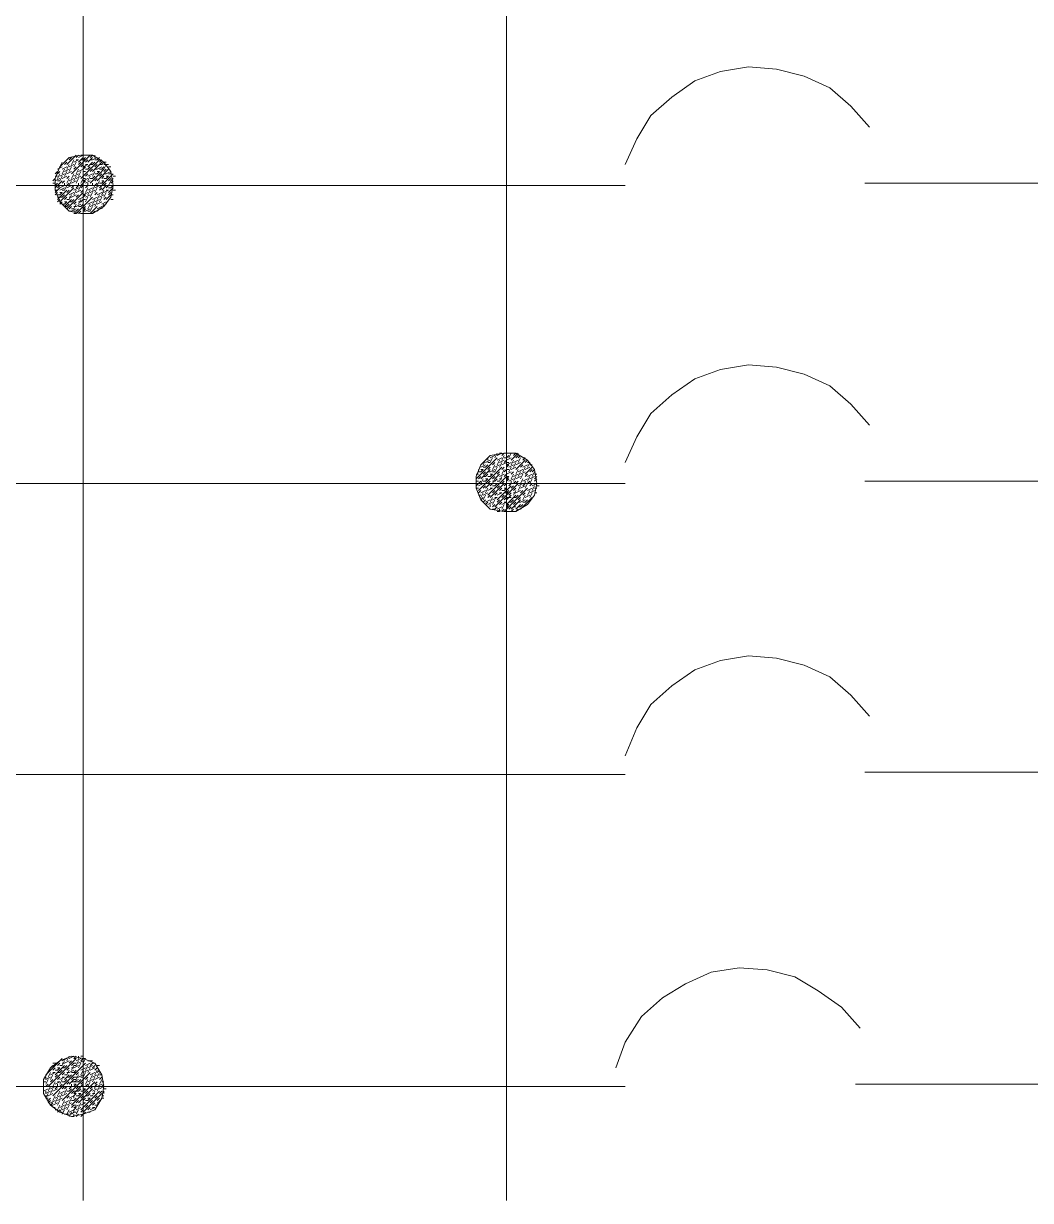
# Model space of a CAD drawing. Header units: metres. Extents: x -1 to 113, y -70 to 21.
# Drawn here: x 70.648 to 71.441, y 15.513 to 16.439 of the extents above; entities that cross this region are included whole.
import ezdxf

# ---------------------------------------------------------------- set-up
doc = ezdxf.new("R2010")
doc.units = ezdxf.units.M
doc.header["$LTSCALE"] = 0.5
doc.layers.add('TABLA', color=7, linetype='Continuous')

msp = doc.modelspace()

# ---------------------------------------------------------------- linework, layer by layer
at = {"layer": 'TABLA', "color": 7, "linetype": 'Continuous', "lineweight": 18, "true_color": 0x000007}
for p, q in [((70.69509, 17.72255), (70.69509, 15.51327)), ((71.0285, 17.70973), (71.0285, 15.51327)), ((70.67677, 16.32664), (70.6786, 16.3303)), ((70.68043, 16.3303), (70.68226, 16.33213)), ((70.68043, 16.32847), (70.68226, 16.3303)), ((70.68226, 16.3248), (70.6841, 16.32847)), ((70.6841, 16.33213), (70.68593, 16.33396)), ((70.6841, 16.32664), (70.68776, 16.32847)), ((70.68593, 16.32847), (70.68776, 16.33213)), ((70.68776, 16.3303), (70.69142, 16.33213)), ((70.68776, 16.32664), (70.68959, 16.3303)), ((70.68959, 16.33396), (70.69142, 16.3358)), ((70.68959, 16.33213), (70.69142, 16.33213)), ((70.69142, 16.33396), (70.69509, 16.3358)), ((70.69142, 16.32847), (70.69326, 16.3303)), ((70.69326, 16.33213), (70.69509, 16.33213)), ((70.69326, 16.32664), (70.69509, 16.32847)), ((70.69509, 16.3358), (70.69692, 16.3358)), ((70.69509, 16.33213), (70.69692, 16.33396)), ((70.69509, 16.33213), (70.69692, 16.33213)), ((70.69509, 16.32664), (70.69875, 16.32847)), ((70.69692, 16.3358), (70.69875, 16.3358)), ((70.69692, 16.3303), (70.69875, 16.33213)), ((70.69692, 16.32847), (70.69875, 16.32847)), ((70.69875, 16.3358), (70.70058, 16.3358)), ((70.69875, 16.3303), (70.70241, 16.33396)), ((70.69875, 16.32664), (70.70241, 16.3303)), ((70.70058, 16.33396), (70.70241, 16.3358)), ((70.70058, 16.33213), (70.70241, 16.33213)), ((70.70058, 16.32847), (70.70241, 16.32847)), ((70.70241, 16.33213), (70.70608, 16.33396)), ((70.70241, 16.32847), (70.70425, 16.3303)), ((70.70425, 16.33396), (70.70425, 16.3358)), ((70.70425, 16.33213), (70.70608, 16.33213)), ((70.70425, 16.32664), (70.70608, 16.32847)), ((70.70608, 16.33213), (70.70791, 16.33396)), ((70.70791, 16.3303), (70.70974, 16.33213)), ((70.70791, 16.32847), (70.70974, 16.32847)), ((70.70974, 16.32847), (70.71157, 16.3303)), ((70.71157, 16.3303), (70.71341, 16.3303)), ((70.71157, 16.32847), (70.71341, 16.32847)), ((70.71341, 16.32847), (70.71524, 16.32847)), ((70.6731, 16.32114), (70.67494, 16.32297)), ((70.6731, 16.31931), (70.67494, 16.31931)), ((70.67494, 16.3248), (70.6786, 16.32664)), ((70.67494, 16.32114), (70.67677, 16.32297)), ((70.67494, 16.31748), (70.67677, 16.32114)), ((70.67677, 16.31931), (70.68043, 16.32114)), ((70.67677, 16.31564), (70.6786, 16.31931)), ((70.6786, 16.3248), (70.68226, 16.32664)), ((70.6786, 16.32114), (70.68043, 16.3248)), ((70.6786, 16.31748), (70.68226, 16.31931)), ((70.68043, 16.32297), (70.6841, 16.3248)), ((70.68043, 16.31931), (70.68226, 16.32297)), ((70.68226, 16.32114), (70.68593, 16.32297)), ((70.68226, 16.31748), (70.6841, 16.31931)), ((70.6841, 16.32297), (70.68593, 16.32664)), ((70.68593, 16.31748), (70.68776, 16.32114)), ((70.68776, 16.3248), (70.68959, 16.32664)), ((70.68776, 16.31931), (70.69142, 16.32114)), ((70.68776, 16.31564), (70.68959, 16.31931)), ((70.68959, 16.32114), (70.69142, 16.3248)), ((70.68959, 16.31748), (70.69326, 16.31931)), ((70.69142, 16.32297), (70.69509, 16.3248)), ((70.69142, 16.31931), (70.69326, 16.32297)), ((70.69326, 16.31748), (70.69509, 16.31931)), ((70.69509, 16.32664), (70.69692, 16.32664)), ((70.69509, 16.3248), (70.69692, 16.32664)), ((70.69509, 16.32297), (70.69509, 16.3248)), ((70.69509, 16.32297), (70.69692, 16.32297)), ((70.69509, 16.32114), (70.69509, 16.32297)), ((70.69692, 16.3248), (70.69875, 16.3248)), ((70.69692, 16.31931), (70.69875, 16.32114)), ((70.69875, 16.3248), (70.70058, 16.32664)), ((70.69875, 16.31931), (70.70241, 16.32114)), ((70.69875, 16.31564), (70.70058, 16.31931)), ((70.70058, 16.32297), (70.70241, 16.3248)), ((70.70241, 16.31931), (70.70425, 16.32297)), ((70.70241, 16.31748), (70.70425, 16.31931)), ((70.70425, 16.3248), (70.70608, 16.3248)), ((70.70425, 16.32114), (70.70608, 16.32114)), ((70.70608, 16.3248), (70.70974, 16.32664)), ((70.70608, 16.32297), (70.70791, 16.32297)), ((70.70608, 16.32114), (70.70791, 16.32297)), ((70.70791, 16.3248), (70.70974, 16.3248)), ((70.70791, 16.31931), (70.70974, 16.32114)), ((70.70974, 16.3248), (70.71157, 16.32664)), ((70.70974, 16.31748), (70.71157, 16.31931)), ((70.71157, 16.32297), (70.71341, 16.3248)), ((70.71157, 16.32114), (70.71341, 16.32114)), ((70.71341, 16.32114), (70.71707, 16.32297)), ((70.71341, 16.31931), (70.71524, 16.31931)), ((70.71341, 16.31748), (70.71524, 16.31931)), ((70.71524, 16.32664), (70.71707, 16.32664)), ((70.71524, 16.32114), (70.71707, 16.32114)), ((70.71707, 16.32114), (70.71707, 16.32297)), ((70.7189, 16.31931), (70.72073, 16.31931)), ((71.12192, 16.31198), (70.22978, 16.31198)), ((70.67127, 16.31564), (70.6731, 16.31748)), ((70.67127, 16.31381), (70.6731, 16.31381)), ((70.6731, 16.31564), (70.67677, 16.31748)), ((70.6731, 16.31198), (70.67494, 16.31381)), ((70.6731, 16.31198), (70.67494, 16.31198)), ((70.6731, 16.31015), (70.67494, 16.31198)), ((70.67494, 16.31564), (70.67677, 16.31564)), ((70.67494, 16.31198), (70.6786, 16.31564)), ((70.67494, 16.31015), (70.67677, 16.31198)), ((70.67677, 16.30832), (70.68043, 16.31015)), ((70.6786, 16.31381), (70.68043, 16.31564)), ((70.68043, 16.31198), (70.68043, 16.31381)), ((70.68043, 16.31198), (70.68226, 16.31198)), ((70.68043, 16.30832), (70.68226, 16.31198)), ((70.68226, 16.31381), (70.6841, 16.31748)), ((70.68226, 16.31198), (70.6841, 16.31381)), ((70.68226, 16.31015), (70.68593, 16.31198)), ((70.6841, 16.31564), (70.68776, 16.31748)), ((70.6841, 16.31198), (70.68593, 16.31564)), ((70.6841, 16.31198), (70.68593, 16.31198)), ((70.68593, 16.31381), (70.68959, 16.31564)), ((70.68593, 16.31015), (70.68776, 16.31198)), ((70.68776, 16.30832), (70.69142, 16.31015)), ((70.68959, 16.31381), (70.69142, 16.31748)), ((70.68959, 16.31015), (70.69142, 16.31198)), ((70.69142, 16.31198), (70.69142, 16.31381)), ((70.69142, 16.31198), (70.69326, 16.31198)), ((70.69142, 16.30832), (70.69326, 16.31198)), ((70.69326, 16.31381), (70.69509, 16.31748)), ((70.69326, 16.31198), (70.69509, 16.31381)), ((70.69326, 16.31015), (70.69509, 16.31198)), ((70.69509, 16.31748), (70.69692, 16.31748)), ((70.69509, 16.31564), (70.69875, 16.31748)), ((70.69509, 16.31564), (70.69692, 16.31564)), ((70.69509, 16.31381), (70.69692, 16.31564)), ((70.69509, 16.31198), (70.69509, 16.31381)), ((70.69509, 16.31198), (70.69692, 16.31198)), ((70.69509, 16.31198), (70.69692, 16.31198)), ((70.69509, 16.30832), (70.69509, 16.31015)), ((70.69692, 16.31381), (70.70058, 16.31564)), ((70.69692, 16.31015), (70.69875, 16.31198)), ((70.69692, 16.30649), (70.69875, 16.31015)), ((70.69875, 16.31198), (70.69875, 16.31381)), ((70.69875, 16.30832), (70.70241, 16.31015)), ((70.70058, 16.31748), (70.70241, 16.31748)), ((70.70058, 16.31198), (70.70241, 16.31198)), ((70.70241, 16.31198), (70.70241, 16.31381)), ((70.70241, 16.31198), (70.70425, 16.31198)), ((70.70241, 16.30832), (70.70425, 16.31198)), ((70.70425, 16.31564), (70.70608, 16.31748)), ((70.70425, 16.31198), (70.70608, 16.31381)), ((70.70425, 16.31015), (70.70791, 16.31198)), ((70.70425, 16.30649), (70.70608, 16.31015)), ((70.70608, 16.31198), (70.70791, 16.31564)), ((70.70608, 16.31198), (70.70791, 16.31198)), ((70.70791, 16.31381), (70.70974, 16.31381)), ((70.70791, 16.31015), (70.70974, 16.31198)), ((70.70791, 16.30832), (70.70974, 16.31015)), ((70.70974, 16.31564), (70.71157, 16.31564)), ((70.70974, 16.31381), (70.71157, 16.31564)), ((70.71157, 16.31748), (70.71341, 16.31748)), ((70.71157, 16.31198), (70.71341, 16.31381)), ((70.71157, 16.31198), (70.71341, 16.31198)), ((70.71341, 16.31015), (70.71524, 16.31198)), ((70.71524, 16.31564), (70.71707, 16.31748)), ((70.71524, 16.31015), (70.71707, 16.31015)), ((70.71524, 16.30649), (70.7189, 16.31015)), ((70.71707, 16.31381), (70.7189, 16.31564)), ((70.71707, 16.31198), (70.7189, 16.31198)), ((70.71707, 16.31015), (70.7189, 16.31198)), ((71.31061, 16.31381), (71.46815, 16.31381)), ((70.6731, 16.30832), (70.67494, 16.30832)), ((70.6731, 16.30465), (70.67494, 16.30649)), ((70.67494, 16.30465), (70.67677, 16.30465)), ((70.67494, 16.30282), (70.67677, 16.30282)), ((70.67494, 16.29916), (70.67677, 16.30099)), ((70.67677, 16.30649), (70.6786, 16.30649)), ((70.67677, 16.30465), (70.6786, 16.30649)), ((70.67677, 16.30282), (70.6786, 16.30282)), ((70.6786, 16.30832), (70.68043, 16.30832)), ((70.6786, 16.30282), (70.68043, 16.30465)), ((70.68043, 16.30099), (70.68226, 16.30282)), ((70.68226, 16.30649), (70.6841, 16.30832)), ((70.68226, 16.30099), (70.6841, 16.30099)), ((70.6841, 16.30465), (70.68776, 16.30649)), ((70.6841, 16.30099), (70.68593, 16.30465)), ((70.6841, 16.30282), (70.68593, 16.30282)), ((70.68593, 16.30282), (70.68959, 16.30465)), ((70.68593, 16.29916), (70.68776, 16.30099)), ((70.68776, 16.30465), (70.68959, 16.30832)), ((70.68959, 16.30649), (70.69326, 16.30832)), ((70.68959, 16.30282), (70.69142, 16.30465)), ((70.69142, 16.30099), (70.69509, 16.30282)), ((70.69142, 16.29733), (70.69326, 16.30099)), ((70.69326, 16.30649), (70.69509, 16.30832)), ((70.69326, 16.29916), (70.69509, 16.30099)), ((70.69509, 16.30465), (70.69875, 16.30649)), ((70.69509, 16.30465), (70.69692, 16.30465)), ((70.69509, 16.30282), (70.69692, 16.30465)), ((70.69509, 16.30099), (70.69509, 16.30282)), ((70.69509, 16.30099), (70.69692, 16.30099)), ((70.69692, 16.30282), (70.70058, 16.30465)), ((70.69692, 16.29916), (70.69875, 16.30282)), ((70.69875, 16.30465), (70.70058, 16.30832)), ((70.70058, 16.30649), (70.70425, 16.30832)), ((70.70058, 16.30282), (70.70241, 16.30649)), ((70.70241, 16.30099), (70.70608, 16.30282)), ((70.70241, 16.29733), (70.70425, 16.30099)), ((70.70425, 16.30465), (70.70608, 16.30649)), ((70.70425, 16.29916), (70.70791, 16.30099)), ((70.70608, 16.30465), (70.70974, 16.30649)), ((70.70608, 16.30099), (70.70791, 16.30465)), ((70.70791, 16.30282), (70.71157, 16.30465)), ((70.70791, 16.29916), (70.70974, 16.30282)), ((70.70974, 16.30465), (70.71157, 16.30832)), ((70.71157, 16.30649), (70.71524, 16.30832)), ((70.71157, 16.30282), (70.71341, 16.30649)), ((70.71157, 16.30099), (70.71341, 16.30282)), ((70.71341, 16.30832), (70.71524, 16.30832)), ((70.71341, 16.29733), (70.71524, 16.30099)), ((70.71524, 16.30465), (70.71707, 16.30649)), ((70.71707, 16.30099), (70.7189, 16.30099)), ((70.7189, 16.30832), (70.72073, 16.30832)), ((70.67677, 16.29733), (70.6786, 16.29916)), ((70.6786, 16.29733), (70.68043, 16.29733)), ((70.68043, 16.29916), (70.68226, 16.29916)), ((70.68043, 16.29733), (70.68226, 16.29916)), ((70.68043, 16.29549), (70.68226, 16.29549)), ((70.68226, 16.29549), (70.6841, 16.29733)), ((70.6841, 16.29916), (70.68593, 16.29916)), ((70.6841, 16.29366), (70.68593, 16.29549)), ((70.6841, 16.29183), (70.68593, 16.29183)), ((70.68593, 16.29366), (70.68776, 16.29366)), ((70.68593, 16.29183), (70.68959, 16.29366)), ((70.68776, 16.29733), (70.68959, 16.29916)), ((70.68776, 16.29366), (70.68959, 16.29733)), ((70.68776, 16.29549), (70.68959, 16.29549)), ((70.68776, 16.29183), (70.68959, 16.29183)), ((70.68959, 16.29549), (70.69326, 16.29733)), ((70.68959, 16.29183), (70.69142, 16.29366)), ((70.69142, 16.29916), (70.69326, 16.29916)), ((70.69142, 16.29549), (70.69326, 16.29549)), ((70.69142, 16.29), (70.69326, 16.29183)), ((70.69326, 16.29549), (70.69509, 16.29733)), ((70.69509, 16.29366), (70.69692, 16.29549)), ((70.69509, 16.29366), (70.69692, 16.29366)), ((70.69509, 16.29183), (70.69692, 16.29366)), ((70.69509, 16.29183), (70.69692, 16.29183)), ((70.69509, 16.29), (70.69509, 16.29183)), ((70.69692, 16.29183), (70.70058, 16.29366)), ((70.69875, 16.29733), (70.70241, 16.29916)), ((70.69875, 16.29366), (70.70058, 16.29733)), ((70.69875, 16.29183), (70.70058, 16.29183)), ((70.70058, 16.29549), (70.70425, 16.29733)), ((70.70058, 16.29183), (70.70241, 16.29549)), ((70.70241, 16.29), (70.70425, 16.29183)), ((70.70425, 16.29549), (70.70608, 16.29916)), ((70.70608, 16.29733), (70.70974, 16.29916)), ((70.70608, 16.29366), (70.70974, 16.29549)), ((70.70608, 16.29183), (70.70791, 16.29366)), ((70.70974, 16.29733), (70.71341, 16.29916)), ((70.70974, 16.29366), (70.71157, 16.29733)), ((70.68776, 16.29), (70.68959, 16.29)), ((70.69326, 16.29), (70.69509, 16.29)), ((70.69509, 16.29), (70.69692, 16.29)), ((70.69692, 16.29), (70.69875, 16.29)), ((71.01384, 16.09582), (71.01384, 16.09765)), ((71.01567, 16.09765), (71.01934, 16.09948)), ((71.01567, 16.09398), (71.0175, 16.09765)), ((71.01934, 16.09765), (71.02117, 16.10131)), ((71.02117, 16.09948), (71.02483, 16.10131)), ((71.02117, 16.09582), (71.02483, 16.09765)), ((71.023, 16.10131), (71.02483, 16.10131)), ((71.02483, 16.09948), (71.02666, 16.10131)), ((71.02483, 16.09582), (71.02666, 16.09948)), ((71.02666, 16.09765), (71.0285, 16.09765)), ((71.0285, 16.10131), (71.03033, 16.10131)), ((71.0285, 16.09948), (71.0285, 16.10131)), ((71.0285, 16.09765), (71.03033, 16.09948)), ((71.0285, 16.09582), (71.0285, 16.09765)), ((71.0285, 16.09582), (71.03216, 16.09765)), ((71.03033, 16.10131), (71.03216, 16.10131)), ((71.03033, 16.09765), (71.03216, 16.10131)), ((71.03399, 16.10131), (71.03582, 16.10131)), ((71.03399, 16.09948), (71.03582, 16.10131)), ((71.03582, 16.09765), (71.03765, 16.09948)), ((71.03765, 16.09765), (71.03949, 16.09948)), ((71.03765, 16.09398), (71.03949, 16.09765)), ((71.04132, 16.09765), (71.04315, 16.09765)), ((71.04132, 16.09582), (71.04315, 16.09765)), ((71.00651, 16.08666), (71.00651, 16.08849)), ((71.00834, 16.09032), (71.01201, 16.09215)), ((71.00834, 16.08849), (71.01018, 16.08849)), ((71.00834, 16.08666), (71.01018, 16.08849)), ((71.01018, 16.09215), (71.01201, 16.09582)), ((71.01018, 16.09032), (71.01201, 16.09032)), ((71.01201, 16.09398), (71.01567, 16.09582)), ((71.01201, 16.09032), (71.01384, 16.09215)), ((71.01384, 16.09398), (71.01567, 16.09398)), ((71.01384, 16.08849), (71.01567, 16.09032)), ((71.01567, 16.08666), (71.01934, 16.08849)), ((71.0175, 16.09215), (71.01934, 16.09398)), ((71.0175, 16.08849), (71.01934, 16.09215)), ((71.01934, 16.09032), (71.023, 16.09215)), ((71.01934, 16.08666), (71.02117, 16.09032)), ((71.02117, 16.09215), (71.023, 16.09582)), ((71.023, 16.09398), (71.02666, 16.09582)), ((71.023, 16.09032), (71.02483, 16.09398)), ((71.02483, 16.09215), (71.0285, 16.09398)), ((71.02483, 16.08849), (71.02666, 16.09032)), ((71.02483, 16.08482), (71.02666, 16.08849)), ((71.02666, 16.09398), (71.0285, 16.09582)), ((71.02666, 16.08666), (71.0285, 16.08849)), ((71.0285, 16.09398), (71.03033, 16.09398)), ((71.0285, 16.09215), (71.03216, 16.09398)), ((71.0285, 16.09215), (71.03033, 16.09215)), ((71.0285, 16.09032), (71.03033, 16.09215)), ((71.0285, 16.08849), (71.0285, 16.09032)), ((71.0285, 16.08849), (71.03033, 16.08849)), ((71.03033, 16.09032), (71.03399, 16.09215)), ((71.03033, 16.08666), (71.03216, 16.09032)), ((71.03216, 16.09215), (71.03399, 16.09582)), ((71.03216, 16.08849), (71.03582, 16.09032)), ((71.03399, 16.09398), (71.03765, 16.09582)), ((71.03399, 16.09032), (71.03582, 16.09398)), ((71.03582, 16.09215), (71.03949, 16.09398)), ((71.03582, 16.08482), (71.03765, 16.08849)), ((71.03765, 16.08666), (71.04132, 16.08849)), ((71.03949, 16.09032), (71.04132, 16.09215)), ((71.04132, 16.09032), (71.04498, 16.09215)), ((71.04132, 16.08666), (71.04315, 16.09032)), ((71.04315, 16.09398), (71.04498, 16.09582)), ((71.04315, 16.08849), (71.04681, 16.09032)), ((71.04498, 16.09398), (71.04681, 16.09398)), ((71.04498, 16.09032), (71.04681, 16.09398)), ((71.04681, 16.09215), (71.04865, 16.09215)), ((71.04681, 16.08666), (71.04865, 16.08849)), ((71.04865, 16.08666), (71.05048, 16.08849)), ((71.00468, 16.08482), (71.00651, 16.08482)), ((71.00468, 16.07933), (71.00651, 16.07933)), ((71.00651, 16.08666), (71.00834, 16.08666)), ((71.00651, 16.08116), (71.00834, 16.08299)), ((71.00651, 16.0775), (71.00834, 16.07933)), ((71.00834, 16.0775), (71.01018, 16.08116)), ((71.01018, 16.08482), (71.01201, 16.08666)), ((71.01018, 16.08299), (71.01201, 16.08299)), ((71.01018, 16.07933), (71.01201, 16.07933)), ((71.01201, 16.08299), (71.01384, 16.08482)), ((71.01201, 16.08116), (71.01384, 16.08116)), ((71.01201, 16.07933), (71.01384, 16.08116)), ((71.01384, 16.08666), (71.01567, 16.08666)), ((71.01384, 16.08299), (71.01567, 16.08299)), ((71.01384, 16.0775), (71.01567, 16.07933)), ((71.01567, 16.08482), (71.0175, 16.08482)), ((71.01567, 16.08299), (71.0175, 16.08482)), ((71.0175, 16.08666), (71.01934, 16.08666)), ((71.0175, 16.08116), (71.01934, 16.08299)), ((71.0175, 16.07933), (71.01934, 16.07933)), ((71.01934, 16.07933), (71.02117, 16.08116)), ((71.02117, 16.08482), (71.023, 16.08666)), ((71.02117, 16.07933), (71.023, 16.07933)), ((71.023, 16.08299), (71.02666, 16.08482)), ((71.023, 16.07933), (71.02483, 16.08299)), ((71.023, 16.08116), (71.02483, 16.08116)), ((71.02483, 16.0775), (71.02666, 16.07933)), ((71.02666, 16.08299), (71.0285, 16.08482)), ((71.0285, 16.08482), (71.0285, 16.08666)), ((71.0285, 16.08482), (71.03216, 16.08666)), ((71.0285, 16.08299), (71.03033, 16.08299)), ((71.0285, 16.08116), (71.03033, 16.08299)), ((71.0285, 16.08116), (71.03033, 16.08116)), ((71.0285, 16.07933), (71.03033, 16.08116)), ((71.0285, 16.0775), (71.0285, 16.07933)), ((71.03033, 16.07933), (71.03399, 16.08116)), ((71.03216, 16.08482), (71.03399, 16.08666)), ((71.03216, 16.08116), (71.03399, 16.08482)), ((71.03216, 16.0775), (71.03216, 16.07933)), ((71.03399, 16.08299), (71.03765, 16.08482)), ((71.03399, 16.07933), (71.03582, 16.08299)), ((71.03399, 16.0775), (71.03582, 16.07933)), ((71.03582, 16.08116), (71.03949, 16.08299)), ((71.03582, 16.0775), (71.03765, 16.07933)), ((71.03765, 16.08299), (71.03949, 16.08666)), ((71.03949, 16.08482), (71.04315, 16.08666)), ((71.03949, 16.08116), (71.04132, 16.08482)), ((71.03949, 16.0775), (71.04132, 16.08116)), ((71.04132, 16.07933), (71.04498, 16.08116)), ((71.04315, 16.08299), (71.04498, 16.08482)), ((71.04315, 16.0775), (71.04315, 16.07933)), ((71.04498, 16.08299), (71.04865, 16.08482)), ((71.04498, 16.07933), (71.04681, 16.08299)), ((71.04498, 16.0775), (71.04681, 16.07933)), ((71.04681, 16.08116), (71.05048, 16.08299)), ((71.04681, 16.0775), (71.04865, 16.08116)), ((71.04865, 16.08299), (71.05048, 16.08666)), ((71.05048, 16.08482), (71.05231, 16.08482)), ((71.05048, 16.08116), (71.05231, 16.08299)), ((71.05048, 16.07933), (71.05231, 16.08116)), ((71.31061, 16.07933), (71.46815, 16.07933)), ((71.12192, 16.0775), (70.22978, 16.0775)), ((71.00468, 16.0775), (71.00651, 16.0775)), ((71.00468, 16.07566), (71.00651, 16.0775)), ((71.00468, 16.07383), (71.00651, 16.07383)), ((71.00651, 16.07566), (71.01018, 16.0775)), ((71.00651, 16.07017), (71.00834, 16.072)), ((71.00834, 16.0775), (71.01018, 16.0775)), ((71.00834, 16.07017), (71.01201, 16.072)), ((71.00834, 16.0665), (71.01018, 16.07017)), ((71.01018, 16.07383), (71.01201, 16.07566)), ((71.01018, 16.06834), (71.01384, 16.07017)), ((71.01201, 16.07017), (71.01384, 16.07383)), ((71.01384, 16.0775), (71.01567, 16.0775)), ((71.01384, 16.072), (71.0175, 16.07383)), ((71.01567, 16.07566), (71.0175, 16.0775)), ((71.01567, 16.07383), (71.0175, 16.07383)), ((71.0175, 16.07566), (71.01934, 16.07566)), ((71.0175, 16.07017), (71.01934, 16.072)), ((71.01934, 16.0775), (71.02117, 16.0775)), ((71.01934, 16.07566), (71.02117, 16.0775)), ((71.01934, 16.06834), (71.02117, 16.07017)), ((71.02117, 16.07383), (71.023, 16.07566)), ((71.02117, 16.06834), (71.02483, 16.07017)), ((71.023, 16.072), (71.02483, 16.07383)), ((71.023, 16.07017), (71.02483, 16.07017)), ((71.02483, 16.0775), (71.02666, 16.0775)), ((71.02483, 16.072), (71.02666, 16.072)), ((71.02666, 16.07566), (71.0285, 16.0775)), ((71.02666, 16.07383), (71.0285, 16.07383)), ((71.02666, 16.072), (71.0285, 16.07383)), ((71.02666, 16.07017), (71.0285, 16.07017)), ((71.0285, 16.0775), (71.03033, 16.0775)), ((71.0285, 16.07383), (71.0285, 16.07566)), ((71.0285, 16.072), (71.03216, 16.07566)), ((71.0285, 16.07017), (71.03033, 16.072)), ((71.0285, 16.07017), (71.03033, 16.07017)), ((71.03033, 16.0775), (71.03216, 16.0775)), ((71.03033, 16.07566), (71.03216, 16.0775)), ((71.03033, 16.06834), (71.03216, 16.07017)), ((71.03216, 16.0775), (71.03399, 16.0775)), ((71.03216, 16.07383), (71.03399, 16.07566)), ((71.03399, 16.072), (71.03582, 16.07383)), ((71.03399, 16.06834), (71.03582, 16.072)), ((71.03399, 16.07017), (71.03582, 16.07017)), ((71.03582, 16.0775), (71.03765, 16.0775)), ((71.03582, 16.07017), (71.03949, 16.072)), ((71.03765, 16.07566), (71.04132, 16.0775)), ((71.03765, 16.072), (71.03949, 16.07566)), ((71.03949, 16.0775), (71.04132, 16.0775)), ((71.03949, 16.07383), (71.04315, 16.07566)), ((71.03949, 16.07017), (71.04132, 16.072)), ((71.04132, 16.07566), (71.04315, 16.0775)), ((71.04132, 16.06834), (71.04315, 16.07017)), ((71.04315, 16.0775), (71.04498, 16.0775)), ((71.04315, 16.07383), (71.04498, 16.0775)), ((71.04498, 16.072), (71.04865, 16.07383)), ((71.04498, 16.06834), (71.04681, 16.072)), ((71.04681, 16.0775), (71.04865, 16.0775)), ((71.04681, 16.07566), (71.04865, 16.0775)), ((71.04681, 16.07017), (71.05048, 16.072)), ((71.04681, 16.0665), (71.04865, 16.07017)), ((71.04865, 16.07566), (71.05231, 16.0775)), ((71.04865, 16.072), (71.05048, 16.07566)), ((71.05048, 16.07383), (71.05231, 16.07383)), ((71.05048, 16.07017), (71.05231, 16.07017)), ((71.05231, 16.07566), (71.05414, 16.07566)), ((71.00651, 16.06834), (71.00834, 16.06834)), ((71.00834, 16.06467), (71.01018, 16.0665)), ((71.01018, 16.06467), (71.01201, 16.06834)), ((71.01018, 16.06284), (71.01201, 16.06467)), ((71.01201, 16.06284), (71.01567, 16.06467)), ((71.01201, 16.06101), (71.01384, 16.06284)), ((71.01384, 16.0665), (71.01567, 16.06834)), ((71.01384, 16.06101), (71.0175, 16.06284)), ((71.01567, 16.06284), (71.0175, 16.0665)), ((71.01567, 16.05918), (71.01567, 16.06101)), ((71.0175, 16.06467), (71.02117, 16.0665)), ((71.0175, 16.06101), (71.01934, 16.06467)), ((71.0175, 16.05918), (71.01934, 16.06101)), ((71.01934, 16.0665), (71.02117, 16.0665)), ((71.02117, 16.06284), (71.023, 16.06467)), ((71.023, 16.06101), (71.02483, 16.06284)), ((71.02483, 16.0665), (71.02666, 16.06834)), ((71.02483, 16.06101), (71.0285, 16.06284)), ((71.02483, 16.05735), (71.02666, 16.06101)), ((71.02666, 16.06467), (71.0285, 16.0665)), ((71.02666, 16.06284), (71.0285, 16.06284)), ((71.0285, 16.06467), (71.03216, 16.06834)), ((71.0285, 16.0665), (71.03033, 16.0665)), ((71.0285, 16.06101), (71.03033, 16.06101)), ((71.0285, 16.05918), (71.03033, 16.06101)), ((71.03033, 16.0665), (71.03216, 16.0665)), ((71.03033, 16.06284), (71.03216, 16.06284)), ((71.03216, 16.06284), (71.03399, 16.06467)), ((71.03399, 16.0665), (71.03582, 16.0665)), ((71.03399, 16.06101), (71.03582, 16.06284)), ((71.03582, 16.0665), (71.03765, 16.06834)), ((71.03582, 16.05735), (71.03949, 16.06101)), ((71.03765, 16.06467), (71.03949, 16.0665)), ((71.03765, 16.06284), (71.03949, 16.06284)), ((71.03949, 16.06284), (71.04315, 16.06467)), ((71.03949, 16.05918), (71.04132, 16.06101)), ((71.04132, 16.06467), (71.04315, 16.06834)), ((71.04132, 16.06284), (71.04315, 16.06284)), ((71.04315, 16.0665), (71.04681, 16.06834)), ((71.04315, 16.06284), (71.04498, 16.06467)), ((71.0175, 16.05735), (71.01934, 16.05735)), ((71.01934, 16.05735), (71.02117, 16.05918)), ((71.02117, 16.05735), (71.02483, 16.05918)), ((71.02117, 16.05551), (71.023, 16.05551)), ((71.023, 16.05551), (71.023, 16.05735)), ((71.02483, 16.05551), (71.02666, 16.05735)), ((71.02666, 16.05551), (71.0285, 16.05735)), ((71.0285, 16.05918), (71.03033, 16.05918)), ((71.0285, 16.05551), (71.03033, 16.05551)), ((71.03033, 16.05735), (71.03216, 16.05918)), ((71.03033, 16.05551), (71.03216, 16.05551)), ((71.03216, 16.05551), (71.03399, 16.05735)), ((71.03399, 16.05918), (71.03582, 16.05918)), ((71.03582, 16.05551), (71.03765, 16.05735)), ((71.03765, 16.05918), (71.03949, 16.05918)), ((71.12192, 15.84851), (70.22978, 15.84851)), ((71.31061, 15.85034), (71.46815, 15.85034)), ((70.6786, 15.62318), (70.68226, 15.62501)), ((70.68226, 15.62318), (70.6841, 15.62685)), ((70.6841, 15.62501), (70.68776, 15.62685)), ((70.68776, 15.62501), (70.68959, 15.62685)), ((70.68776, 15.62501), (70.68959, 15.62501)), ((70.68776, 15.62318), (70.68959, 15.62501)), ((70.68959, 15.62318), (70.69326, 15.62501)), ((70.69142, 15.62501), (70.69142, 15.62685)), ((70.69326, 15.62685), (70.69509, 15.62685)), ((70.69326, 15.62318), (70.69509, 15.62501)), ((70.69509, 15.62501), (70.69692, 15.62501)), ((70.69509, 15.62135), (70.69692, 15.62501)), ((70.66944, 15.61769), (70.67127, 15.61952)), ((70.67127, 15.62135), (70.6731, 15.62135)), ((70.67127, 15.61585), (70.6731, 15.61769)), ((70.6731, 15.62135), (70.67494, 15.62135)), ((70.6731, 15.61585), (70.67494, 15.61585)), ((70.67494, 15.61952), (70.67677, 15.62135)), ((70.67494, 15.61769), (70.67677, 15.61769)), ((70.67494, 15.61585), (70.67677, 15.61769)), ((70.67677, 15.61952), (70.6786, 15.61952)), ((70.67677, 15.61402), (70.6786, 15.61585)), ((70.6786, 15.61952), (70.68043, 15.62318)), ((70.6786, 15.62135), (70.68043, 15.62135)), ((70.6786, 15.61769), (70.68043, 15.61769)), ((70.68043, 15.62135), (70.6841, 15.62318)), ((70.68043, 15.61769), (70.68226, 15.61952)), ((70.68226, 15.61585), (70.6841, 15.61769)), ((70.68226, 15.61219), (70.6841, 15.61585)), ((70.6841, 15.62135), (70.68593, 15.62318)), ((70.6841, 15.61402), (70.68776, 15.61585)), ((70.68593, 15.61952), (70.68776, 15.62135)), ((70.68593, 15.61585), (70.68776, 15.61952)), ((70.68593, 15.61769), (70.68776, 15.61769)), ((70.68776, 15.62135), (70.68959, 15.62135)), ((70.68776, 15.61952), (70.68959, 15.61952)), ((70.68776, 15.61769), (70.69142, 15.61952)), ((70.68776, 15.61402), (70.68959, 15.61585)), ((70.68959, 15.61952), (70.69142, 15.62318)), ((70.69142, 15.62135), (70.69509, 15.62318)), ((70.69142, 15.61769), (70.69326, 15.62135)), ((70.69326, 15.61585), (70.69692, 15.61769)), ((70.69326, 15.61219), (70.69509, 15.61585)), ((70.69509, 15.61402), (70.69875, 15.61585)), ((70.69692, 15.61952), (70.70058, 15.62135)), ((70.69692, 15.61585), (70.69875, 15.61952)), ((70.69875, 15.62318), (70.70058, 15.62318)), ((70.69875, 15.61769), (70.70241, 15.61952)), ((70.69875, 15.61402), (70.70058, 15.61769)), ((70.70058, 15.62318), (70.70241, 15.62318)), ((70.70058, 15.61952), (70.70241, 15.62135)), ((70.70058, 15.61585), (70.70425, 15.61769)), ((70.70241, 15.62135), (70.70425, 15.62135)), ((70.70241, 15.61769), (70.70425, 15.61952)), ((70.70425, 15.61585), (70.70608, 15.61769)), ((70.70425, 15.61219), (70.70608, 15.61585)), ((70.70608, 15.61952), (70.70791, 15.61952)), ((70.70608, 15.61402), (70.70791, 15.61585)), ((70.66394, 15.6067), (70.66578, 15.6067)), ((70.66578, 15.60853), (70.66578, 15.61036)), ((70.66578, 15.60853), (70.66944, 15.61036)), ((70.66578, 15.60486), (70.66761, 15.60853)), ((70.66761, 15.61036), (70.66944, 15.61402)), ((70.66944, 15.61219), (70.6731, 15.61402)), ((70.66944, 15.60853), (70.67127, 15.61219)), ((70.66944, 15.6067), (70.67127, 15.60853)), ((70.67127, 15.61402), (70.6731, 15.61402)), ((70.67127, 15.60303), (70.6731, 15.6067)), ((70.6731, 15.61036), (70.67494, 15.61219)), ((70.6731, 15.60486), (70.67677, 15.6067)), ((70.67494, 15.61402), (70.67677, 15.61402)), ((70.67494, 15.60853), (70.67677, 15.61036)), ((70.67494, 15.6067), (70.67677, 15.6067)), ((70.67677, 15.60853), (70.68043, 15.61036)), ((70.67677, 15.60486), (70.6786, 15.60853)), ((70.6786, 15.61219), (70.68043, 15.61402)), ((70.6786, 15.61036), (70.68043, 15.61036)), ((70.6786, 15.6067), (70.68043, 15.6067)), ((70.68043, 15.61219), (70.68226, 15.61219)), ((70.68043, 15.60853), (70.6841, 15.61219)), ((70.68043, 15.6067), (70.68226, 15.60853)), ((70.68226, 15.61402), (70.6841, 15.61402)), ((70.68226, 15.61036), (70.6841, 15.61036)), ((70.68226, 15.60486), (70.6841, 15.6067)), ((70.6841, 15.61036), (70.68593, 15.61219)), ((70.6841, 15.60486), (70.68776, 15.60853)), ((70.68593, 15.61402), (70.68776, 15.61402)), ((70.68593, 15.60853), (70.68776, 15.61036)), ((70.68593, 15.6067), (70.68776, 15.6067)), ((70.68776, 15.61402), (70.68959, 15.61402)), ((70.68776, 15.61036), (70.68959, 15.61036)), ((70.68776, 15.60853), (70.68959, 15.60853)), ((70.68776, 15.6067), (70.69142, 15.60853)), ((70.68776, 15.6067), (70.68959, 15.6067)), ((70.68959, 15.61219), (70.69142, 15.61402)), ((70.68959, 15.60853), (70.69142, 15.61219)), ((70.68959, 15.61036), (70.69142, 15.61036)), ((70.68959, 15.6067), (70.69142, 15.6067)), ((70.69142, 15.61036), (70.69509, 15.61219)), ((70.69142, 15.6067), (70.69326, 15.60853)), ((70.69326, 15.61036), (70.69509, 15.61036)), ((70.69326, 15.60486), (70.69509, 15.6067)), ((70.69509, 15.61036), (70.69692, 15.61402)), ((70.69692, 15.60853), (70.69875, 15.61036)), ((70.69692, 15.60486), (70.69875, 15.60853)), ((70.69875, 15.6067), (70.70241, 15.60853)), ((70.69875, 15.60303), (70.70058, 15.6067)), ((70.70058, 15.61219), (70.70425, 15.61402)), ((70.70058, 15.60853), (70.70241, 15.61219)), ((70.70058, 15.60303), (70.70425, 15.6067)), ((70.70241, 15.61036), (70.70608, 15.61219)), ((70.70241, 15.6067), (70.70425, 15.61036)), ((70.70425, 15.60853), (70.70791, 15.61036)), ((70.70425, 15.60486), (70.70608, 15.6067)), ((70.70608, 15.61036), (70.70791, 15.61402)), ((70.70791, 15.61219), (70.70974, 15.61219)), ((70.70791, 15.60853), (70.70974, 15.61036)), ((70.70791, 15.60486), (70.70974, 15.60853)), ((70.70974, 15.6067), (70.71157, 15.6067)), ((71.12192, 15.60303), (70.22062, 15.60303)), ((70.66394, 15.60303), (70.66394, 15.60486)), ((70.66394, 15.60303), (70.66578, 15.60303)), ((70.66394, 15.59937), (70.66761, 15.6012)), ((70.66578, 15.60303), (70.66761, 15.60486)), ((70.66578, 15.59754), (70.66578, 15.59937)), ((70.66578, 15.59754), (70.66944, 15.59937)), ((70.66578, 15.59387), (70.66761, 15.59754)), ((70.66761, 15.60303), (70.66944, 15.60303)), ((70.66761, 15.59937), (70.66944, 15.60303)), ((70.66761, 15.5957), (70.67127, 15.59754)), ((70.66944, 15.60303), (70.67127, 15.60303)), ((70.66944, 15.6012), (70.6731, 15.60303)), ((70.66944, 15.59754), (70.67127, 15.6012)), ((70.67127, 15.59937), (70.67494, 15.6012)), ((70.6731, 15.60303), (70.67494, 15.60303)), ((70.6731, 15.6012), (70.67494, 15.60303)), ((70.67494, 15.60303), (70.67494, 15.60486)), ((70.67494, 15.5957), (70.67677, 15.59937)), ((70.67677, 15.60303), (70.6786, 15.60486)), ((70.67677, 15.60303), (70.6786, 15.60303)), ((70.67677, 15.59754), (70.68043, 15.59937)), ((70.67677, 15.59387), (70.6786, 15.59754)), ((70.6786, 15.6012), (70.68043, 15.60303)), ((70.6786, 15.5957), (70.68226, 15.59754)), ((70.68043, 15.6012), (70.68226, 15.60303)), ((70.68043, 15.59754), (70.68226, 15.6012)), ((70.68226, 15.60303), (70.6841, 15.60303)), ((70.68226, 15.60303), (70.6841, 15.60303)), ((70.68226, 15.59937), (70.6841, 15.59937)), ((70.6841, 15.6012), (70.68593, 15.60303)), ((70.6841, 15.59937), (70.68593, 15.6012)), ((70.68593, 15.60303), (70.68593, 15.60486)), ((70.68593, 15.60303), (70.68776, 15.60303)), ((70.68593, 15.59754), (70.68776, 15.59937)), ((70.68776, 15.60486), (70.68959, 15.60486)), ((70.68776, 15.60303), (70.68959, 15.60486)), ((70.68776, 15.60303), (70.68959, 15.60303)), ((70.68776, 15.6012), (70.68959, 15.60303)), ((70.68776, 15.59937), (70.68959, 15.59937)), ((70.68776, 15.59754), (70.68959, 15.59754)), ((70.68776, 15.5957), (70.68959, 15.59754)), ((70.68959, 15.6012), (70.69142, 15.60303)), ((70.68959, 15.59937), (70.69142, 15.59937)), ((70.69142, 15.60303), (70.69326, 15.60303)), ((70.69142, 15.59937), (70.69326, 15.6012)), ((70.69142, 15.59754), (70.69326, 15.59754)), ((70.69142, 15.5957), (70.69326, 15.59754)), ((70.69326, 15.60303), (70.69509, 15.60486)), ((70.69326, 15.60303), (70.69509, 15.60303)), ((70.69326, 15.59937), (70.69509, 15.59937)), ((70.69509, 15.60303), (70.69692, 15.60303)), ((70.69509, 15.6012), (70.69692, 15.6012)), ((70.69509, 15.59937), (70.69692, 15.6012)), ((70.69692, 15.60303), (70.69875, 15.60486)), ((70.69692, 15.60303), (70.69875, 15.60303)), ((70.69692, 15.59754), (70.69875, 15.59937)), ((70.69875, 15.60303), (70.70058, 15.60303)), ((70.69875, 15.5957), (70.70058, 15.59754)), ((70.70058, 15.6012), (70.70241, 15.60303)), ((70.70241, 15.60303), (70.70425, 15.60303)), ((70.70241, 15.59937), (70.70608, 15.6012)), ((70.70241, 15.5957), (70.70425, 15.59937)), ((70.70241, 15.59754), (70.70425, 15.59754)), ((70.70425, 15.60303), (70.70608, 15.60486)), ((70.70425, 15.6012), (70.70425, 15.60303)), ((70.70608, 15.60303), (70.70974, 15.60486)), ((70.70608, 15.60303), (70.70791, 15.60303)), ((70.70608, 15.59937), (70.70791, 15.60303)), ((70.70791, 15.6012), (70.71157, 15.60303)), ((70.70791, 15.59754), (70.70974, 15.59937)), ((70.70974, 15.60303), (70.71157, 15.60486)), ((70.71157, 15.6012), (70.71341, 15.6012)), ((70.71157, 15.59754), (70.71157, 15.59937)), ((71.30328, 15.60486), (71.46083, 15.60486)), ((70.66578, 15.5957), (70.66761, 15.5957)), ((70.66578, 15.59387), (70.66761, 15.59387)), ((70.66761, 15.59204), (70.66944, 15.59387)), ((70.66761, 15.59021), (70.66944, 15.59204)), ((70.66944, 15.59021), (70.6731, 15.59204)), ((70.66944, 15.58838), (70.67127, 15.59021)), ((70.66944, 15.58838), (70.67127, 15.58838)), ((70.67127, 15.59204), (70.6731, 15.5957)), ((70.67127, 15.58838), (70.67494, 15.59021)), ((70.6731, 15.59387), (70.67677, 15.5957)), ((70.6731, 15.59021), (70.67494, 15.59387)), ((70.67494, 15.59204), (70.6786, 15.59387)), ((70.67494, 15.58838), (70.67677, 15.59204)), ((70.67494, 15.58471), (70.67677, 15.58838)), ((70.67677, 15.58654), (70.68043, 15.58838)), ((70.6786, 15.58838), (70.68043, 15.59204)), ((70.68043, 15.59021), (70.6841, 15.59204)), ((70.68043, 15.58654), (70.68226, 15.59021)), ((70.68226, 15.59387), (70.6841, 15.5957)), ((70.68226, 15.58838), (70.68593, 15.59021)), ((70.68226, 15.58471), (70.6841, 15.58838)), ((70.6841, 15.59387), (70.68776, 15.5957)), ((70.6841, 15.59021), (70.68593, 15.59387)), ((70.68593, 15.59204), (70.68776, 15.59204)), ((70.68593, 15.58838), (70.68776, 15.59021)), ((70.68593, 15.58654), (70.68776, 15.58838)), ((70.68776, 15.59387), (70.68776, 15.5957)), ((70.68776, 15.59204), (70.68959, 15.59387)), ((70.68776, 15.58838), (70.68959, 15.58838)), ((70.68776, 15.58654), (70.69142, 15.58838)), ((70.68959, 15.5957), (70.69142, 15.5957)), ((70.68959, 15.59021), (70.69142, 15.59204)), ((70.69142, 15.58654), (70.69326, 15.59021)), ((70.69326, 15.59387), (70.69509, 15.5957)), ((70.69326, 15.58838), (70.69692, 15.59021)), ((70.69509, 15.59204), (70.69692, 15.59387)), ((70.69509, 15.59021), (70.69692, 15.59021)), ((70.69692, 15.5957), (70.69875, 15.5957)), ((70.69692, 15.59204), (70.69875, 15.59204)), ((70.69692, 15.58654), (70.69875, 15.58838)), ((70.69875, 15.59387), (70.70058, 15.59387)), ((70.69875, 15.59204), (70.70058, 15.59387)), ((70.70058, 15.5957), (70.70241, 15.5957)), ((70.70058, 15.59021), (70.70241, 15.59204)), ((70.70241, 15.58838), (70.70425, 15.59021)), ((70.70425, 15.59387), (70.70608, 15.5957)), ((70.70425, 15.58838), (70.70608, 15.58838)), ((70.70608, 15.59204), (70.70791, 15.59387)), ((70.70608, 15.58838), (70.70791, 15.59204)), ((70.70608, 15.59021), (70.70791, 15.59021)), ((70.70974, 15.5957), (70.71157, 15.5957)), ((70.70974, 15.59387), (70.71157, 15.59387)), ((70.67127, 15.58654), (70.6731, 15.58654)), ((70.67127, 15.58654), (70.6731, 15.58654)), ((70.6731, 15.58471), (70.67494, 15.58471)), ((70.67494, 15.58288), (70.67677, 15.58471)), ((70.67677, 15.58288), (70.6786, 15.58654)), ((70.67677, 15.58288), (70.6786, 15.58288)), ((70.6786, 15.58471), (70.68226, 15.58654)), ((70.6786, 15.58105), (70.68043, 15.58471)), ((70.68043, 15.58105), (70.68226, 15.58105)), ((70.68226, 15.58105), (70.6841, 15.58471)), ((70.68226, 15.58105), (70.6841, 15.58105)), ((70.6841, 15.58288), (70.68776, 15.58471)), ((70.6841, 15.57922), (70.68593, 15.58288)), ((70.68593, 15.58105), (70.68776, 15.58288)), ((70.68593, 15.57922), (70.68776, 15.57922)), ((70.68776, 15.58654), (70.68959, 15.58654)), ((70.68776, 15.58471), (70.68959, 15.58654)), ((70.68776, 15.58288), (70.68776, 15.58471)), ((70.68776, 15.58288), (70.68959, 15.58288)), ((70.68776, 15.57922), (70.68776, 15.58105)), ((70.68959, 15.58471), (70.69326, 15.58654)), ((70.68959, 15.58105), (70.69142, 15.58471)), ((70.68959, 15.57922), (70.69142, 15.58105)), ((70.69326, 15.58288), (70.69509, 15.58471)), ((70.69326, 15.57922), (70.69509, 15.58105)), ((70.69509, 15.58105), (70.69692, 15.58288)), ((70.69875, 15.58471), (70.70058, 15.58654)), ((70.69875, 15.58288), (70.70058, 15.58288)), ((70.69875, 15.58288), (70.70058, 15.58288)), ((70.70058, 15.58471), (70.70425, 15.58654)), ((70.70241, 15.58654), (70.70425, 15.58654))]:
    msp.add_line(p, q, dxfattribs=at)
for points in [[(71.31427, 16.35778), (71.29962, 16.37427), (71.28313, 16.38892), (71.26298, 16.39808), (71.241, 16.40358), (71.21901, 16.40541), (71.19703, 16.40174), (71.17688, 16.39442), (71.15856, 16.38159), (71.14207, 16.36694), (71.13108, 16.34862), (71.12192, 16.32847)], [(70.68226, 16.32847), (70.68593, 16.33213), (70.68959, 16.3358)], [(70.68593, 16.32114), (70.68959, 16.3248), (70.69326, 16.32847), (70.69509, 16.3303)], [(70.69142, 16.3303), (70.69509, 16.33396), (70.69509, 16.3358)], [(70.69509, 16.3303), (70.69692, 16.33213), (70.70058, 16.3358)], [(70.69509, 16.31931), (70.69692, 16.32114), (70.70058, 16.3248), (70.70425, 16.32847), (70.70791, 16.33213)], [(70.70058, 16.31381), (70.70425, 16.31748), (70.70791, 16.32114), (70.71157, 16.3248), (70.71341, 16.32847)], [(70.70241, 16.32297), (70.70608, 16.32664), (70.70974, 16.3303)], [(70.70608, 16.31564), (70.70974, 16.31931), (70.71341, 16.32297), (70.71524, 16.3248)], [(70.70974, 16.31198), (70.71157, 16.31381), (70.71524, 16.31748), (70.7189, 16.32114)], [(70.6731, 16.30649), (70.67677, 16.31015), (70.68043, 16.31198)], [(70.67677, 16.29916), (70.68043, 16.30282), (70.6841, 16.30649), (70.68776, 16.31015)], [(70.70974, 16.30832), (70.71341, 16.31198), (70.71524, 16.31198)], [(70.71524, 16.31198), (70.71707, 16.31564), (70.7189, 16.31748)], [(70.67494, 16.30099), (70.6786, 16.30465), (70.68226, 16.30832)], [(70.68043, 16.29549), (70.68226, 16.29733), (70.68593, 16.30099)], [(70.68226, 16.29366), (70.6841, 16.29549), (70.68776, 16.29916), (70.69142, 16.30282), (70.69509, 16.30649)], [(70.69509, 16.29549), (70.69875, 16.29916), (70.70241, 16.30282)], [(70.71341, 16.30099), (70.71707, 16.30465), (70.7189, 16.30465)], [(70.68959, 16.29), (70.69142, 16.29183), (70.69509, 16.29549)], [(70.70058, 16.29), (70.70241, 16.29183), (70.70608, 16.29549)], [(71.31427, 16.12329), (71.29962, 16.13978), (71.28313, 16.15444), (71.26298, 16.1636), (71.241, 16.16909), (71.21901, 16.17092), (71.19703, 16.16726), (71.17688, 16.15993), (71.15856, 16.14711), (71.14207, 16.13245), (71.13108, 16.11413), (71.12192, 16.09398)], [(71.00468, 16.08116), (71.00651, 16.08299), (71.01018, 16.08666), (71.01384, 16.09032), (71.0175, 16.09398), (71.02117, 16.09765)], [(71.03216, 16.09582), (71.03582, 16.09948), (71.03765, 16.10131)], [(71.00834, 16.08116), (71.01201, 16.08482), (71.01567, 16.08849)], [(71.01201, 16.0775), (71.01384, 16.07933), (71.0175, 16.08299), (71.02117, 16.08666), (71.02483, 16.09032)], [(71.03582, 16.08849), (71.03949, 16.09215), (71.04315, 16.09582)], [(71.04315, 16.08482), (71.04681, 16.08849), (71.04865, 16.09032)], [(71.0175, 16.0775), (71.01934, 16.08116), (71.023, 16.08482)], [(71.023, 16.0775), (71.02483, 16.07933), (71.0285, 16.08299)], [(71.00651, 16.072), (71.01018, 16.07566), (71.01201, 16.0775)], [(71.01201, 16.07383), (71.01567, 16.0775), (71.0175, 16.0775)], [(71.01384, 16.06834), (71.0175, 16.072), (71.02117, 16.07566), (71.023, 16.0775)], [(71.01567, 16.0665), (71.01934, 16.07017), (71.023, 16.07383), (71.02666, 16.0775), (71.0285, 16.0775)], [(71.02117, 16.06467), (71.02483, 16.06834), (71.0285, 16.072)], [(71.0285, 16.06834), (71.03033, 16.07017), (71.03399, 16.07383), (71.03765, 16.0775)], [(71.0285, 16.05735), (71.03033, 16.05918), (71.03399, 16.06284), (71.03765, 16.0665), (71.04132, 16.07017), (71.04498, 16.07383)], [(71.01934, 16.05918), (71.023, 16.06284), (71.02666, 16.0665), (71.0285, 16.06834)], [(71.0285, 16.06101), (71.03216, 16.06467), (71.03582, 16.06834)], [(71.03216, 16.05735), (71.03582, 16.06101), (71.03949, 16.06467)], [(71.03949, 16.05735), (71.04132, 16.05918), (71.04498, 16.06284), (71.04865, 16.0665)], [(71.31427, 15.89431), (71.29962, 15.91079), (71.28313, 15.92545), (71.26298, 15.93461), (71.241, 15.9401), (71.21901, 15.94193), (71.19703, 15.93827), (71.17688, 15.93094), (71.15856, 15.91812), (71.14207, 15.90346), (71.13108, 15.88515), (71.12192, 15.86316)], [(71.30695, 15.64883), (71.29229, 15.66532), (71.27397, 15.67814), (71.25565, 15.68913), (71.23367, 15.69463), (71.21169, 15.69646), (71.1897, 15.6928), (71.16955, 15.68364), (71.15123, 15.67264), (71.13475, 15.65799), (71.12192, 15.63784), (71.11459, 15.61769)], [(70.66578, 15.61219), (70.66761, 15.61402), (70.67127, 15.61769), (70.67494, 15.62135), (70.6786, 15.62501)], [(70.66761, 15.60303), (70.67127, 15.6067), (70.67494, 15.61036), (70.6786, 15.61402), (70.68226, 15.61769), (70.68593, 15.62135), (70.68776, 15.62318)], [(70.6731, 15.61219), (70.67677, 15.61585), (70.68043, 15.61952)], [(70.68776, 15.61219), (70.68959, 15.61402), (70.69326, 15.61769), (70.69692, 15.62135)], [(70.6786, 15.60303), (70.68226, 15.6067), (70.68593, 15.61036), (70.68776, 15.61219)], [(70.68959, 15.60303), (70.69326, 15.6067), (70.69692, 15.61036), (70.70058, 15.61402)], [(70.67127, 15.5957), (70.67494, 15.59937), (70.6786, 15.60303)], [(70.6786, 15.59204), (70.68226, 15.5957), (70.68593, 15.59937), (70.68776, 15.6012)], [(70.68776, 15.59754), (70.69142, 15.6012), (70.69326, 15.60303)], [(70.68776, 15.59021), (70.68959, 15.59204), (70.69326, 15.5957), (70.69692, 15.59937), (70.70058, 15.60303)], [(70.69142, 15.59021), (70.69509, 15.59387), (70.69875, 15.59754), (70.70241, 15.6012)], [(70.69326, 15.58471), (70.69692, 15.58838), (70.70058, 15.59204), (70.70425, 15.5957), (70.70791, 15.59937)], [(70.69509, 15.58288), (70.69875, 15.58654), (70.70241, 15.59021), (70.70608, 15.59387), (70.70974, 15.59754)]]:
    msp.add_lwpolyline(points, dxfattribs=at)
for points in [[(70.7189, 16.31198), (70.71707, 16.32297), (70.71157, 16.3303), (70.70241, 16.3358), (70.69326, 16.3358), (70.6841, 16.33396), (70.67677, 16.32664), (70.6731, 16.31748), (70.6731, 16.30832), (70.67677, 16.29916), (70.6841, 16.29183), (70.69326, 16.29), (70.70241, 16.29), (70.71157, 16.29549), (70.71707, 16.30282)], [(71.05231, 16.0775), (71.05048, 16.08849), (71.04498, 16.09582), (71.03582, 16.10131), (71.02666, 16.10131), (71.01567, 16.09948), (71.00834, 16.09215), (71.00468, 16.08299), (71.00468, 16.07383), (71.00834, 16.06467), (71.01567, 16.05735), (71.02666, 16.05551), (71.03582, 16.05551), (71.04498, 16.06101), (71.05048, 16.06834)], [(70.71157, 15.60303), (70.70974, 15.61219), (70.70425, 15.62135), (70.69509, 15.62501), (70.68593, 15.62685), (70.67677, 15.62318), (70.66944, 15.61769), (70.66394, 15.60853), (70.66394, 15.59754), (70.66944, 15.58838), (70.67677, 15.58288), (70.68593, 15.57922), (70.69509, 15.58105), (70.70425, 15.58471), (70.70974, 15.59387)]]:
    msp.add_lwpolyline(points, close=True, dxfattribs=at)

doc.saveas('drawing.dxf')
